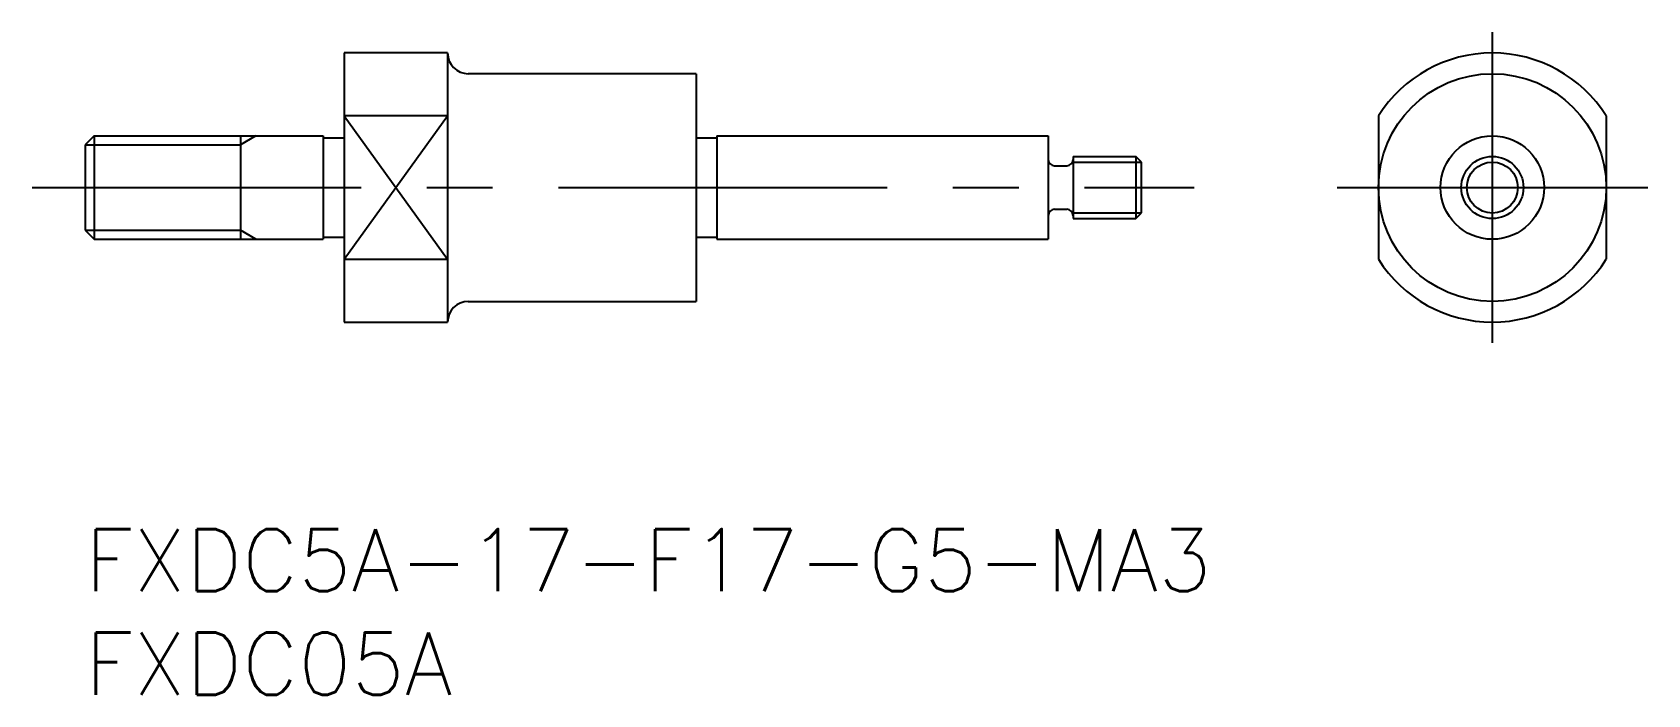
# Model space of a CAD drawing. Extents: x -2.6 to 75.4, y -8 to 24.
import ezdxf

# ---------------------------------------------------------------- set-up
doc = ezdxf.new("R2010")
doc.units = 0
doc.header["$LTSCALE"] = 0.5
doc.linetypes.add('CENTER', pattern=[50.8, 31.75, -6.35, 6.35, -6.35])
for name, color, linetype in [('MSM_CENTER', 1, 'CENTER'), ('MSM_CONTINUOUS', 7, 'CONTINUOUS'), ('MSM_NARROW', 5, 'CONTINUOUS'), ('MSM_PART_NUMBER', 7, 'CONTINUOUS')]:
    doc.layers.add(name, color=color, linetype=linetype)
doc.styles.get("Standard").update_dxf_attribs({"font": 'txt.shx', "height": 3, "bigfont": 'bigfont.shx'})

# ---------------------------------------------------------------- blocks, each defined once
blk = doc.blocks.new('*U3')
at = {"layer": 'MSM_PART_NUMBER'}
blk.add_text('FXDC5A-17-F17-G5-MA3', height=3, dxfattribs=at).set_placement((0, -3))
blk = doc.blocks.new('*U4')
at = {"layer": 'MSM_PART_NUMBER'}
blk.add_text('FXDC05A', height=3, dxfattribs=at).set_placement((0, -8))

msp = doc.modelspace()

# ---------------------------------------------------------------- linework, layer by layer
at = {"layer": 'MSM_CENTER'}
for p, q in [((67.942, 9), (67.942, 24)), ((-2.55, 16.5), (53.55, 16.5)), ((60.442, 16.5), (75.442, 16.5))]:
    msp.add_line(p, q, dxfattribs=at)
at = {"layer": 'MSM_CONTINUOUS'}
for p, q in [((12.5, 23), (12.5, 10)), ((17.5, 23), (12.5, 23)), ((17.5, 23), (17.5, 10)), ((29.5, 22), (18.5, 22)), ((29.5, 22), (29.5, 11)), ((17.5, 19.964), (12.5, 19.964)), ((62.442, 19.964), (62.442, 13.036)), ((73.442, 19.964), (73.442, 13.036)), ((0.433, 19), (0, 18.567)), ((0.433, 19), (0.433, 14)), ((0.433, 19), (11.5, 19)), ((7.5, 19), (7.5, 14)), ((11.5, 19), (11.5, 14)), ((11.5, 18.9), (12.5, 18.9)), ((29.5, 18.9), (30.5, 18.9)), ((30.5, 19), (46.5, 19)), ((30.5, 19), (30.5, 14)), ((46.5, 19), (46.5, 14)), ((0, 18.567), (0, 14.433)), ((47.7, 18), (47.7, 15)), ((47.7, 18), (50.729, 18)), ((51, 17.73), (50.729, 18)), ((50.729, 18), (50.729, 15)), ((46.8, 17.55), (47.4, 17.55)), ((51, 15.271), (51, 17.73)), ((46.8, 15.45), (47.4, 15.45)), ((47.7, 15), (50.729, 15)), ((50.729, 15), (51, 15.271)), ((0, 14.433), (0.433, 14)), ((11.5, 14.1), (12.5, 14.1)), ((29.5, 14.1), (30.5, 14.1)), ((0.433, 14), (11.5, 14)), ((30.5, 14), (46.5, 14)), ((12.5, 13.036), (17.5, 13.036)), ((18.5, 11), (29.5, 11)), ((12.5, 10), (17.5, 10))]:
    msp.add_line(p, q, dxfattribs=at)
for radius in [5.5, 2.5, 1.5]:
    msp.add_circle((67.942, 16.5), radius, dxfattribs=at)
for centre, radius, start, end in [((18.5, 23), 1, 180, 270), ((67.942, 16.5), 6.5, 32.20423, 147.79577), ((46.8, 17.85), 0.3, 180, 270), ((47.4, 17.85), 0.3, 270, 0), ((46.8, 15.15), 0.3, 90, 180), ((47.4, 15.15), 0.3, 0, 90), ((67.942, 16.5), 6.5, 212.20423, 327.79577), ((18.5, 10), 1, 90, 180)]:
    msp.add_arc(centre, radius, start, end, dxfattribs=at)
at = {"layer": 'MSM_NARROW'}
for p, q in [((12.5, 13.036), (17.5, 19.964)), ((12.5, 19.964), (17.5, 13.036)), ((8.25, 19), (7.5, 18.567)), ((0, 18.567), (7.5, 18.567)), ((47.7, 17.73), (51, 17.73)), ((47.7, 15.271), (51, 15.271)), ((0, 14.433), (7.5, 14.433)), ((8.25, 14), (7.5, 14.433))]:
    msp.add_line(p, q, dxfattribs=at)
msp.add_circle((67.942, 16.5), 1.23, dxfattribs=at)

# ---------------------------------------------------------------- block references
at = {"layer": 'MSM_CONTINUOUS'}
for name in ['*U3', '*U4']:
    msp.add_blockref(name, (0, 0), dxfattribs=at)

doc.saveas('drawing.dxf')
